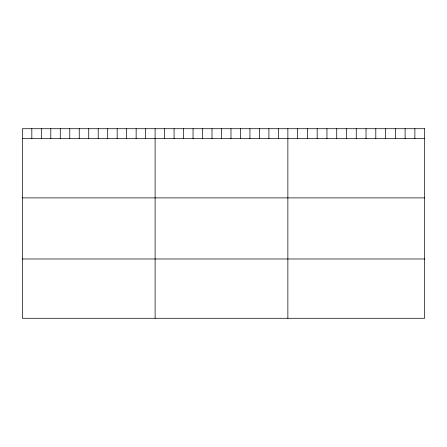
<?xml version="1.0" encoding="UTF-8"?>
<svg xmlns="http://www.w3.org/2000/svg" width="447" height="447" viewBox="0 0 447 447"><rect width="100%" height="100%" fill="white"/><g stroke="black" fill="none" stroke-linecap="round" stroke-linejoin="round"><path stroke-width="0.67" d="M22.35 138.598L424.65 138.598M22.35 197.892L424.65 197.892M22.35 258.986L424.65 258.986M414.877 128.719L414.877 138.598M405.111 128.719L405.111 138.598M395.338 128.719L395.338 138.598M385.571 128.719L385.571 138.598M375.798 128.719L375.798 138.598M366.032 128.719L366.032 138.598M356.259 128.719L356.259 138.598M346.486 128.719L346.486 138.598M336.72 128.719L336.72 138.598M326.947 128.719L326.947 138.598M317.18 128.719L317.18 138.598M307.407 128.719L307.407 138.598M297.641 128.719L297.641 138.598M287.868 128.719L287.868 318.281M278.386 128.719L278.386 138.598M268.904 128.719L268.904 138.598M259.422 128.719L259.422 138.598M249.934 128.719L249.934 138.598M240.452 128.719L240.452 138.598M230.97 128.719L230.97 138.598M221.488 128.719L221.488 138.598M212.007 128.719L212.007 138.598M202.525 128.719L202.525 138.598M193.043 128.719L193.043 138.598M183.555 128.719L183.555 138.598M174.073 128.719L174.073 138.598M164.591 128.719L164.591 138.598M155.109 128.719L155.109 318.281M145.627 128.719L145.627 138.598M136.145 128.719L136.145 138.598M126.663 128.719L126.663 138.598M117.175 128.719L117.175 138.598M107.693 128.719L107.693 138.598M98.211 128.719L98.211 138.598M88.73 128.719L88.73 138.598M79.248 128.719L79.248 138.598M69.766 128.719L69.766 138.598M60.284 128.719L60.284 138.598M50.796 128.719L50.796 138.598M41.314 128.719L41.314 138.598M31.832 128.719L31.832 138.598M424.65 128.719L22.35 128.719L22.35 318.281L424.65 318.281L424.65 128.719"/></g></svg>
